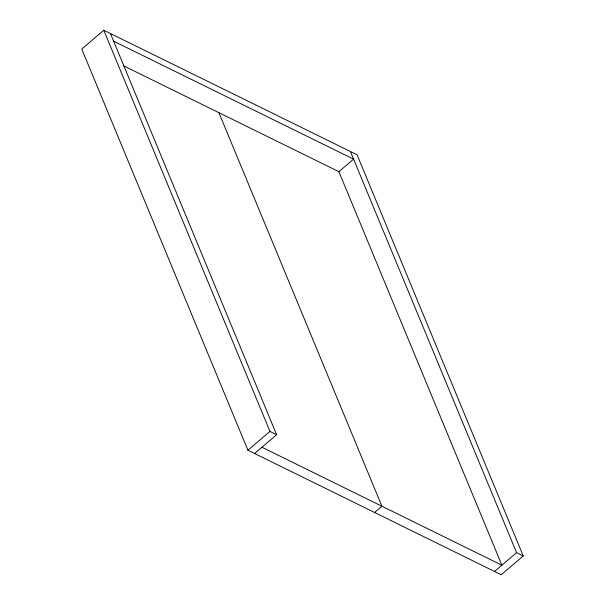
<?xml version="1.0" encoding="UTF-8"?>
<svg xmlns="http://www.w3.org/2000/svg" width="605" height="605" viewBox="0 0 605 605"><rect width="100%" height="100%" fill="white"/><g stroke="black" fill="none" stroke-linecap="round" stroke-linejoin="round"><path stroke-width="0.91" d="M103.788 30.25L81.758 49.05L247.929 450.226L501.212 574.75L523.242 555.95L357.071 154.774L103.788 30.25L269.966 431.425L276.629 434.7L254.592 453.5M338.649 171.873L353.57 159.138L113.619 41.17M247.929 450.226L269.966 431.425M374.571 512.488L381.914 506.219L218.904 112.689M494.542 571.475L516.579 552.675L523.242 555.95M123.435 65.748L338.883 171.676L501.893 565.206L261.935 447.231M350.408 151.5L516.579 552.675M110.458 33.525L276.629 434.7"/></g></svg>
